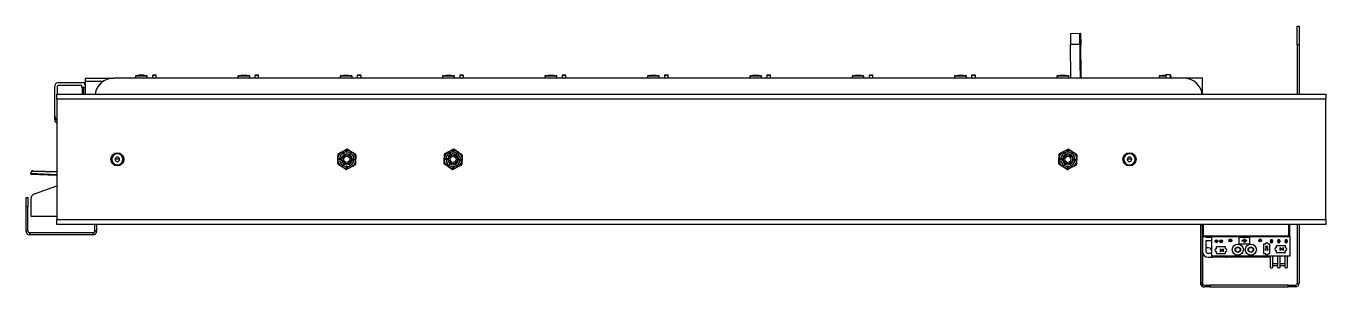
# Paper-space layout 'D' of a CAD drawing. Header units: inches. Extents: x 0 to 136, y 0 to 88.
# Drawn here: x 54.75 to 91.41, y 27.4 to 34.75 of the extents above; entities that cross this region are included whole.
import ezdxf

# ---------------------------------------------------------------- set-up
doc = ezdxf.new("R2010")
doc.units = ezdxf.units.IN
doc.header["$LTSCALE"] = 4
doc.header["$MEASUREMENT"] = 0

psp = doc.layouts.new('D')

# ---------------------------------------------------------------- linework, layer by layer
at = {"color": 7, "linetype": 'Continuous', "lineweight": 25}
for p, q in [((84.208, 34.541), (84.47, 34.544)), ((84.208, 34.541), (84.208, 34.226)), ((84.47, 34.229), (84.47, 34.544)), ((84.47, 34.544), (84.489, 34.544)), ((84.489, 34.544), (84.495, 34.229)), ((90.601, 34.222), (90.601, 34.747)), ((90.601, 34.747), (90.655, 34.747)), ((90.655, 34.747), (90.655, 34.222)), ((84.47, 34.229), (84.208, 34.226)), ((84.216, 33.276), (84.208, 34.226)), ((84.47, 34.229), (84.479, 33.276)), ((84.472, 34.439), (84.472, 34.185)), ((84.48, 34.439), (84.472, 34.439)), ((84.48, 34.439), (84.472, 34.439)), ((84.472, 34.185), (84.48, 33.276)), ((84.49, 33.276), (84.48, 34.439)), ((84.49, 34.439), (84.481, 34.439)), ((84.481, 34.439), (84.491, 33.276)), ((84.49, 34.439), (84.481, 34.439)), ((84.494, 34.185), (84.483, 34.185)), ((84.494, 34.185), (84.49, 34.439)), ((84.502, 33.276), (84.494, 34.185)), ((84.503, 33.276), (84.495, 34.229)), ((90.655, 34.222), (90.601, 34.222)), ((90.601, 34.222), (90.601, 32.826)), ((90.655, 34.222), (90.655, 32.826)), ((84.481, 33.861), (84.474, 33.861)), ((84.491, 33.861), (84.486, 33.861)), ((57.935, 33.369), (57.924, 33.357)), ((57.935, 33.369), (57.954, 33.369)), ((57.954, 33.369), (58.075, 33.369)), ((58.086, 33.357), (58.075, 33.369)), ((58.333, 33.369), (58.412, 33.369)), ((60.822, 33.364), (60.816, 33.357)), ((60.822, 33.364), (60.957, 33.364)), ((60.957, 33.364), (60.962, 33.364)), ((60.969, 33.357), (60.962, 33.364)), ((61.22, 33.369), (61.299, 33.369)), ((63.709, 33.364), (63.703, 33.357)), ((63.709, 33.364), (63.844, 33.364)), ((63.844, 33.364), (63.849, 33.364)), ((63.856, 33.357), (63.849, 33.364)), ((64.107, 33.369), (64.186, 33.369)), ((66.596, 33.364), (66.59, 33.357)), ((66.596, 33.364), (66.731, 33.364)), ((66.731, 33.364), (66.736, 33.364)), ((66.743, 33.357), (66.736, 33.364)), ((66.995, 33.369), (67.073, 33.369)), ((69.484, 33.364), (69.477, 33.357)), ((69.484, 33.364), (69.619, 33.364)), ((69.619, 33.364), (69.624, 33.364)), ((69.63, 33.357), (69.624, 33.364)), ((69.882, 33.369), (69.96, 33.369)), ((72.371, 33.364), (72.364, 33.357)), ((72.371, 33.364), (72.506, 33.364)), ((72.506, 33.364), (72.511, 33.364)), ((72.517, 33.357), (72.511, 33.364)), ((72.769, 33.369), (72.848, 33.369)), ((75.258, 33.364), (75.251, 33.357)), ((75.258, 33.364), (75.393, 33.364)), ((75.393, 33.364), (75.398, 33.364)), ((75.405, 33.357), (75.398, 33.364)), ((75.656, 33.369), (75.735, 33.369)), ((78.145, 33.364), (78.138, 33.357)), ((78.145, 33.364), (78.28, 33.364)), ((78.28, 33.364), (78.285, 33.364)), ((78.292, 33.357), (78.285, 33.364)), ((78.543, 33.369), (78.622, 33.369)), ((81.032, 33.364), (81.026, 33.357)), ((81.032, 33.364), (81.167, 33.364)), ((81.167, 33.364), (81.172, 33.364)), ((81.179, 33.357), (81.172, 33.364)), ((81.43, 33.369), (81.509, 33.369)), ((83.919, 33.364), (83.913, 33.357)), ((83.919, 33.364), (84.054, 33.364)), ((84.054, 33.364), (84.059, 33.364)), ((84.066, 33.357), (84.059, 33.364)), ((84.478, 33.441), (84.484, 33.441)), ((84.49, 33.441), (84.494, 33.441)), ((86.806, 33.364), (86.8, 33.357)), ((86.806, 33.364), (86.89, 33.364)), ((86.89, 33.369), (86.89, 33.277)), ((87.021, 33.369), (86.89, 33.369)), ((87.021, 33.277), (87.021, 33.369)), ((55.564, 32.214), (55.564, 33.054)), ((55.643, 32.826), (55.643, 33.054)), ((55.669, 33.159), (56.409, 33.159)), ((55.669, 33.08), (56.33, 33.08)), ((56.33, 33.014), (56.33, 33.08)), ((56.43, 33.014), (56.33, 33.014)), ((56.335, 33.014), (56.335, 32.826)), ((56.382, 32.826), (56.382, 33.014)), ((56.409, 33.093), (56.409, 33.159)), ((56.409, 33.159), (56.43, 33.159)), ((56.43, 33.145), (56.409, 33.145)), ((56.409, 33.093), (56.43, 33.093)), ((56.43, 33.197), (56.43, 33.277)), ((56.43, 33.277), (57.218, 33.277)), ((56.43, 32.826), (56.43, 33.197)), ((56.43, 33.197), (56.939, 33.197)), ((84.216, 33.277), (57.218, 33.277)), ((87.401, 33.276), (57.218, 33.276)), ((57.858, 33.357), (57.838, 33.337)), ((57.838, 33.337), (57.838, 33.277)), ((58.127, 33.337), (57.838, 33.337)), ((57.858, 33.357), (58.112, 33.357)), ((58.112, 33.357), (58.152, 33.357)), ((58.172, 33.337), (58.127, 33.337)), ((58.172, 33.337), (58.152, 33.357)), ((58.172, 33.277), (58.172, 33.337)), ((58.32, 33.355), (58.32, 33.277)), ((58.425, 33.355), (58.32, 33.355)), ((58.425, 33.277), (58.425, 33.355)), ((60.746, 33.357), (60.726, 33.337)), ((60.726, 33.337), (60.726, 33.277)), ((60.737, 33.337), (60.726, 33.337)), ((61.059, 33.337), (60.737, 33.337)), ((60.746, 33.357), (60.756, 33.357)), ((60.756, 33.357), (61.039, 33.357)), ((61.059, 33.337), (61.039, 33.357)), ((61.059, 33.277), (61.059, 33.337)), ((61.207, 33.355), (61.207, 33.277)), ((61.312, 33.355), (61.207, 33.355)), ((61.312, 33.277), (61.312, 33.355)), ((63.633, 33.357), (63.613, 33.337)), ((63.613, 33.337), (63.613, 33.277)), ((63.625, 33.337), (63.613, 33.337)), ((63.946, 33.337), (63.625, 33.337)), ((63.633, 33.357), (63.643, 33.357)), ((63.643, 33.357), (63.926, 33.357)), ((63.946, 33.337), (63.926, 33.357)), ((63.946, 33.277), (63.946, 33.337)), ((64.094, 33.355), (64.094, 33.277)), ((64.199, 33.355), (64.094, 33.355)), ((64.199, 33.277), (64.199, 33.355)), ((66.52, 33.357), (66.5, 33.337)), ((66.5, 33.337), (66.5, 33.277)), ((66.512, 33.337), (66.5, 33.337)), ((66.833, 33.337), (66.512, 33.337)), ((66.52, 33.357), (66.53, 33.357)), ((66.53, 33.357), (66.813, 33.357)), ((66.833, 33.337), (66.813, 33.357)), ((66.833, 33.277), (66.833, 33.337)), ((66.981, 33.355), (66.981, 33.277)), ((67.086, 33.355), (66.981, 33.355)), ((67.086, 33.277), (67.086, 33.355)), ((69.407, 33.357), (69.387, 33.337)), ((69.387, 33.337), (69.387, 33.277)), ((69.399, 33.337), (69.387, 33.337)), ((69.72, 33.337), (69.399, 33.337)), ((69.407, 33.357), (69.417, 33.357)), ((69.417, 33.357), (69.7, 33.357)), ((69.72, 33.337), (69.7, 33.357)), ((69.72, 33.277), (69.72, 33.337)), ((69.869, 33.355), (69.869, 33.277)), ((69.974, 33.355), (69.869, 33.355)), ((69.974, 33.277), (69.974, 33.355)), ((72.294, 33.357), (72.274, 33.337)), ((72.274, 33.337), (72.274, 33.277)), ((72.286, 33.337), (72.274, 33.337)), ((72.607, 33.337), (72.286, 33.337)), ((72.294, 33.357), (72.305, 33.357)), ((72.305, 33.357), (72.587, 33.357)), ((72.607, 33.337), (72.587, 33.357)), ((72.607, 33.277), (72.607, 33.337)), ((72.756, 33.355), (72.756, 33.277)), ((72.861, 33.355), (72.756, 33.355)), ((72.861, 33.277), (72.861, 33.355)), ((75.181, 33.357), (75.161, 33.337)), ((75.161, 33.337), (75.161, 33.277)), ((75.173, 33.337), (75.161, 33.337)), ((75.495, 33.337), (75.173, 33.337)), ((75.181, 33.357), (75.192, 33.357)), ((75.192, 33.357), (75.475, 33.357)), ((75.495, 33.337), (75.475, 33.357)), ((75.495, 33.277), (75.495, 33.337)), ((75.643, 33.355), (75.643, 33.277)), ((75.748, 33.355), (75.643, 33.355)), ((75.748, 33.277), (75.748, 33.355)), ((78.068, 33.357), (78.048, 33.337)), ((78.048, 33.337), (78.048, 33.277)), ((78.06, 33.337), (78.048, 33.337)), ((78.382, 33.337), (78.06, 33.337)), ((78.068, 33.357), (78.079, 33.357)), ((78.079, 33.357), (78.362, 33.357)), ((78.382, 33.337), (78.362, 33.357)), ((78.382, 33.277), (78.382, 33.337)), ((78.53, 33.355), (78.53, 33.277)), ((78.635, 33.355), (78.53, 33.355)), ((78.635, 33.277), (78.635, 33.355)), ((80.956, 33.357), (80.936, 33.337)), ((80.936, 33.337), (80.936, 33.277)), ((80.947, 33.337), (80.936, 33.337)), ((81.269, 33.337), (80.947, 33.337)), ((80.956, 33.357), (80.966, 33.357)), ((80.966, 33.357), (81.249, 33.357)), ((81.269, 33.337), (81.249, 33.357)), ((81.269, 33.277), (81.269, 33.337)), ((81.417, 33.355), (81.417, 33.277)), ((81.522, 33.355), (81.417, 33.355)), ((81.522, 33.277), (81.522, 33.355)), ((83.843, 33.357), (83.823, 33.337)), ((83.823, 33.337), (83.823, 33.277)), ((83.835, 33.337), (83.823, 33.337)), ((84.156, 33.337), (83.835, 33.337)), ((83.843, 33.357), (83.853, 33.357)), ((83.853, 33.357), (84.136, 33.357)), ((84.156, 33.337), (84.136, 33.357)), ((84.156, 33.277), (84.156, 33.337)), ((87.401, 33.277), (84.503, 33.277)), ((86.73, 33.357), (86.71, 33.337)), ((86.71, 33.337), (86.71, 33.277)), ((86.722, 33.337), (86.71, 33.337)), ((86.89, 33.337), (86.722, 33.337)), ((86.73, 33.357), (86.74, 33.357)), ((86.74, 33.357), (86.89, 33.357)), ((87.021, 33.357), (87.023, 33.357)), ((87.043, 33.337), (87.021, 33.337)), ((87.043, 33.337), (87.023, 33.357)), ((87.043, 33.277), (87.043, 33.337)), ((87.926, 33.277), (87.401, 33.277)), ((87.926, 32.826), (87.926, 33.277)), ((55.617, 32.826), (91.41, 32.826)), ((55.617, 32.691), (55.617, 32.826)), ((91.41, 32.691), (55.617, 32.691)), ((55.617, 32.691), (55.617, 29.295)), ((91.41, 32.826), (91.41, 32.691)), ((91.41, 29.295), (91.41, 32.691)), ((55.564, 32.113), (55.564, 32.214)), ((55.564, 32.113), (55.603, 32.113)), ((55.603, 32.132), (55.603, 32.113)), ((63.562, 31.152), (63.645, 31.195)), ((63.63, 31.184), (63.633, 31.181)), ((63.645, 31.195), (63.681, 31.215)), ((63.681, 31.215), (63.718, 31.234)), ((63.698, 31.171), (63.721, 31.126)), ((63.731, 31.131), (63.708, 31.177)), ((63.718, 31.234), (63.8, 31.277)), ((63.737, 31.236), (63.736, 31.239)), ((63.818, 31.276), (63.896, 31.226)), ((63.902, 31.169), (63.874, 31.125)), ((63.878, 31.23), (63.879, 31.233)), ((63.884, 31.119), (63.911, 31.162)), ((63.896, 31.226), (63.931, 31.204)), ((63.931, 31.204), (63.966, 31.182)), ((63.966, 31.182), (64.045, 31.132)), ((63.98, 31.169), (63.977, 31.167)), ((66.566, 31.157), (66.649, 31.198)), ((66.634, 31.187), (66.636, 31.184)), ((66.649, 31.198), (66.686, 31.217)), ((66.686, 31.217), (66.723, 31.235)), ((66.701, 31.173), (66.724, 31.128)), ((66.734, 31.133), (66.711, 31.178)), ((66.723, 31.235), (66.806, 31.277)), ((66.741, 31.237), (66.741, 31.24)), ((66.823, 31.276), (66.901, 31.224)), ((66.905, 31.166), (66.877, 31.124)), ((66.882, 31.228), (66.884, 31.231)), ((66.887, 31.118), (66.915, 31.16)), ((66.901, 31.224), (66.935, 31.202)), ((66.935, 31.202), (66.97, 31.179)), ((66.97, 31.179), (67.047, 31.127)), ((66.983, 31.166), (66.98, 31.163)), ((83.897, 31.154), (83.979, 31.196)), ((83.967, 31.182), (83.965, 31.185)), ((83.979, 31.196), (84.016, 31.215)), ((84.016, 31.215), (84.053, 31.234)), ((84.032, 31.172), (84.055, 31.127)), ((84.066, 31.132), (84.042, 31.177)), ((84.053, 31.234), (84.136, 31.277)), ((84.071, 31.239), (84.072, 31.236)), ((84.153, 31.276), (84.231, 31.226)), ((84.236, 31.168), (84.209, 31.125)), ((84.214, 31.233), (84.213, 31.229)), ((84.218, 31.119), (84.246, 31.162)), ((84.231, 31.226), (84.266, 31.203)), ((84.266, 31.203), (84.301, 31.181)), ((84.301, 31.181), (84.379, 31.131)), ((84.314, 31.168), (84.312, 31.166)), ((57.157, 30.993), (57.169, 30.993)), ((57.328, 30.993), (57.265, 30.993)), ((57.391, 30.993), (57.328, 30.993)), ((57.487, 30.993), (57.499, 30.993)), ((63.542, 30.869), (63.546, 30.962)), ((63.546, 30.962), (63.547, 31.003)), ((63.547, 31.003), (63.549, 31.045)), ((63.549, 31.045), (63.553, 31.138)), ((63.549, 30.944), (63.552, 30.945)), ((63.628, 30.804), (63.55, 30.854)), ((63.554, 31.063), (63.557, 31.062)), ((63.593, 30.996), (63.644, 30.994)), ((63.645, 31.005), (63.594, 31.007)), ((63.615, 30.817), (63.618, 30.819)), ((63.663, 30.782), (63.628, 30.804)), ((63.71, 30.867), (63.683, 30.824)), ((63.693, 30.818), (63.72, 30.861)), ((63.863, 30.855), (63.887, 30.81)), ((63.897, 30.815), (63.873, 30.86)), ((64.001, 30.99), (63.95, 30.992)), ((63.95, 30.981), (64.001, 30.979)), ((64.032, 30.834), (63.95, 30.791)), ((63.964, 30.802), (63.962, 30.805)), ((64.041, 30.923), (64.038, 30.924)), ((64.045, 30.941), (64.041, 30.849)), ((64.046, 31.042), (64.043, 31.042)), ((64.047, 30.983), (64.045, 30.941)), ((64.049, 31.024), (64.047, 30.983)), ((64.053, 31.117), (64.049, 31.024)), ((66.54, 30.874), (66.545, 30.967)), ((66.545, 30.967), (66.548, 31.008)), ((66.625, 30.808), (66.547, 30.859)), ((66.548, 31.008), (66.55, 31.05)), ((66.548, 30.949), (66.551, 30.949)), ((66.55, 31.05), (66.556, 31.142)), ((66.555, 31.068), (66.558, 31.067)), ((66.593, 31), (66.644, 30.997)), ((66.645, 31.008), (66.594, 31.011)), ((66.612, 30.821), (66.614, 30.823)), ((66.659, 30.785), (66.625, 30.808)), ((66.708, 30.869), (66.68, 30.826)), ((66.689, 30.82), (66.718, 30.862)), ((66.86, 30.854), (66.883, 30.808)), ((66.893, 30.813), (66.871, 30.859)), ((67.029, 30.829), (66.946, 30.788)), ((67.001, 30.986), (66.95, 30.989)), ((66.95, 30.978), (67.001, 30.975)), ((66.96, 30.799), (66.958, 30.802)), ((67.04, 30.919), (67.036, 30.92)), ((67.044, 30.936), (67.039, 30.844)), ((67.047, 31.037), (67.043, 31.037)), ((67.047, 30.978), (67.044, 30.936)), ((67.049, 31.019), (67.047, 30.978)), ((67.055, 31.112), (67.049, 31.019)), ((83.874, 30.871), (83.879, 30.964)), ((83.879, 30.964), (83.881, 31.005)), ((83.881, 31.005), (83.883, 31.047)), ((83.882, 30.945), (83.885, 30.946)), ((83.961, 30.805), (83.882, 30.856)), ((83.883, 31.047), (83.887, 31.139)), ((83.891, 31.063), (83.887, 31.064)), ((83.926, 30.997), (83.977, 30.995)), ((83.978, 31.006), (83.927, 31.009)), ((83.947, 30.818), (83.95, 30.821)), ((83.995, 30.783), (83.961, 30.805)), ((84.043, 30.868), (84.015, 30.825)), ((84.025, 30.818), (84.053, 30.861)), ((84.196, 30.854), (84.219, 30.809)), ((84.229, 30.814), (84.206, 30.86)), ((84.364, 30.832), (84.282, 30.79)), ((84.283, 30.98), (84.334, 30.978)), ((84.335, 30.989), (84.284, 30.991)), ((84.296, 30.801), (84.294, 30.804)), ((84.374, 30.922), (84.37, 30.923)), ((84.378, 30.94), (84.374, 30.847)), ((84.38, 31.041), (84.376, 31.04)), ((84.38, 30.981), (84.378, 30.94)), ((84.382, 31.022), (84.38, 30.981)), ((84.387, 31.115), (84.382, 31.022)), ((85.699, 30.993), (85.71, 30.993)), ((85.87, 30.993), (85.807, 30.993)), ((85.932, 30.993), (85.87, 30.993)), ((86.029, 30.993), (86.04, 30.993)), ((54.889, 30.593), (54.89, 30.609)), ((54.889, 30.593), (54.889, 30.579)), ((55.617, 30.56), (54.889, 30.593)), ((54.889, 30.579), (55.617, 30.546)), ((54.891, 30.622), (54.89, 30.609)), ((54.944, 30.659), (54.945, 30.673)), ((54.944, 30.659), (55.617, 30.64)), ((54.945, 30.673), (55.617, 30.654)), ((63.698, 30.76), (63.663, 30.782)), ((63.777, 30.71), (63.698, 30.76)), ((63.716, 30.753), (63.717, 30.756)), ((63.877, 30.752), (63.794, 30.709)), ((63.859, 30.747), (63.858, 30.751)), ((63.913, 30.772), (63.877, 30.752)), ((63.95, 30.791), (63.913, 30.772)), ((66.694, 30.762), (66.659, 30.785)), ((66.771, 30.711), (66.694, 30.762)), ((66.711, 30.755), (66.712, 30.758)), ((66.872, 30.751), (66.789, 30.709)), ((66.854, 30.746), (66.853, 30.749)), ((66.909, 30.769), (66.872, 30.751)), ((66.946, 30.788), (66.909, 30.769)), ((84.03, 30.76), (83.995, 30.783)), ((84.108, 30.71), (84.03, 30.76)), ((84.047, 30.754), (84.049, 30.757)), ((84.208, 30.752), (84.126, 30.709)), ((84.19, 30.747), (84.19, 30.75)), ((84.245, 30.771), (84.208, 30.752)), ((84.282, 30.79), (84.245, 30.771)), ((54.991, 30.021), (55.617, 30.249)), ((54.752, 29.918), (54.805, 29.918)), ((54.752, 29.655), (54.752, 29.918)), ((54.805, 29.918), (54.805, 29.655)), ((54.891, 29.878), (54.891, 29.393)), ((54.805, 29.655), (54.752, 29.655)), ((54.752, 28.975), (54.752, 29.655)), ((54.805, 28.975), (54.805, 29.655)), ((54.891, 29.393), (55.617, 29.393)), ((54.805, 28.975), (54.752, 28.975)), ((55.617, 29.295), (91.41, 29.295)), ((55.617, 29.16), (55.617, 29.295)), ((91.41, 29.16), (55.617, 29.16)), ((56.693, 28.975), (56.693, 29.16)), ((56.693, 28.975), (56.746, 28.975)), ((56.746, 28.975), (56.746, 29.16)), ((87.873, 29.16), (87.873, 27.506)), ((87.924, 27.506), (87.924, 29.16)), ((87.926, 29.16), (87.926, 27.506)), ((87.953, 28.842), (87.953, 29.16)), ((90.367, 28.842), (90.367, 29.16)), ((90.394, 28.815), (90.394, 29.16)), ((90.601, 29.16), (90.601, 27.506)), ((90.655, 29.16), (90.655, 27.506)), ((91.41, 29.295), (91.41, 29.16)), ((54.859, 28.922), (54.859, 28.868)), ((56.639, 28.922), (54.859, 28.922)), ((56.639, 28.868), (54.859, 28.868)), ((56.639, 28.922), (56.639, 28.868)), ((87.926, 28.842), (87.953, 28.842)), ((87.953, 28.842), (90.367, 28.842)), ((87.953, 28.842), (87.953, 28.815)), ((87.953, 28.815), (90.394, 28.815)), ((88.031, 28.789), (88.031, 28.815)), ((88.189, 28.789), (88.031, 28.789)), ((88.031, 28.71), (88.189, 28.71)), ((88.031, 28.395), (88.031, 28.71)), ((88.189, 28.264), (88.189, 28.815)), ((88.291, 28.71), (88.346, 28.71)), ((88.306, 28.7), (88.306, 28.668)), ((88.338, 28.7), (88.306, 28.7)), ((88.306, 28.668), (88.338, 28.668)), ((88.306, 28.668), (88.306, 28.647)), ((88.338, 28.668), (88.338, 28.7)), ((88.338, 28.668), (88.338, 28.649)), ((88.346, 28.71), (88.346, 28.655)), ((88.425, 28.71), (88.483, 28.71)), ((88.425, 28.657), (88.425, 28.71)), ((88.437, 28.7), (88.437, 28.668)), ((88.47, 28.7), (88.437, 28.7)), ((88.437, 28.668), (88.47, 28.668)), ((88.437, 28.668), (88.437, 28.648)), ((88.47, 28.668), (88.47, 28.7)), ((88.47, 28.668), (88.47, 28.648)), ((88.674, 28.71), (88.753, 28.71)), ((89.267, 28.793), (88.952, 28.793)), ((88.952, 28.793), (88.952, 28.609)), ((88.952, 28.609), (89.267, 28.609)), ((89.037, 28.706), (89.037, 28.696)), ((89.09, 28.706), (89.037, 28.706)), ((89.037, 28.696), (89.09, 28.696)), ((89.099, 28.743), (89.09, 28.743)), ((89.09, 28.743), (89.09, 28.706)), ((89.09, 28.696), (89.09, 28.659)), ((89.09, 28.659), (89.099, 28.659)), ((89.099, 28.659), (89.099, 28.743)), ((89.13, 28.743), (89.12, 28.743)), ((89.12, 28.743), (89.12, 28.659)), ((89.12, 28.659), (89.13, 28.659)), ((89.13, 28.706), (89.13, 28.743)), ((89.182, 28.706), (89.13, 28.706)), ((89.13, 28.659), (89.13, 28.696)), ((89.13, 28.696), (89.182, 28.696)), ((89.182, 28.696), (89.182, 28.706)), ((89.267, 28.609), (89.267, 28.793)), ((89.514, 28.71), (89.593, 28.71)), ((89.646, 28.601), (89.646, 28.338)), ((89.698, 28.601), (89.646, 28.601)), ((89.829, 28.601), (89.777, 28.601)), ((89.829, 28.338), (89.829, 28.601)), ((89.844, 28.713), (89.844, 28.698)), ((89.902, 28.713), (89.844, 28.713)), ((89.844, 28.698), (89.844, 28.67)), ((89.844, 28.698), (89.902, 28.698)), ((89.844, 28.67), (89.844, 28.655)), ((89.902, 28.67), (89.844, 28.67)), ((89.844, 28.655), (89.902, 28.655)), ((89.902, 28.698), (89.902, 28.713)), ((89.902, 28.698), (89.902, 28.67)), ((89.902, 28.655), (89.902, 28.67)), ((90.11, 28.713), (90.052, 28.713)), ((90.052, 28.713), (90.052, 28.698)), ((90.052, 28.698), (90.052, 28.67)), ((90.052, 28.698), (90.11, 28.698)), ((90.11, 28.67), (90.052, 28.67)), ((90.052, 28.67), (90.052, 28.655)), ((90.052, 28.655), (90.11, 28.655)), ((90.11, 28.698), (90.11, 28.713)), ((90.11, 28.698), (90.11, 28.67)), ((90.11, 28.655), (90.11, 28.67)), ((90.317, 28.713), (90.26, 28.713)), ((90.26, 28.713), (90.26, 28.698)), ((90.26, 28.698), (90.317, 28.698)), ((90.26, 28.698), (90.26, 28.67)), ((90.317, 28.67), (90.26, 28.67)), ((90.26, 28.67), (90.26, 28.655)), ((90.26, 28.655), (90.317, 28.655)), ((90.317, 28.698), (90.317, 28.713)), ((90.317, 28.698), (90.317, 28.67)), ((90.317, 28.655), (90.317, 28.67)), ((90.394, 28.815), (90.394, 28.264)), ((88.189, 28.343), (88.084, 28.343)), ((88.084, 28.238), (88.191, 28.238)), ((90.394, 28.264), (88.189, 28.264)), ((88.191, 28.264), (88.191, 28.233)), ((88.585, 28.233), (88.191, 28.233)), ((88.315, 28.525), (88.315, 28.473)), ((88.578, 28.525), (88.315, 28.525)), ((88.315, 28.394), (88.315, 28.341)), ((88.315, 28.341), (88.578, 28.341)), ((88.422, 28.475), (88.422, 28.391)), ((88.422, 28.475), (88.495, 28.433)), ((88.495, 28.433), (88.422, 28.391)), ((88.514, 28.475), (88.511, 28.475)), ((88.511, 28.475), (88.511, 28.391)), ((88.511, 28.391), (88.514, 28.391)), ((88.514, 28.391), (88.514, 28.475)), ((88.578, 28.473), (88.578, 28.525)), ((88.578, 28.341), (88.578, 28.394)), ((88.585, 28.264), (88.585, 28.233)), ((88.585, 28.238), (88.609, 28.238)), ((88.609, 28.264), (88.609, 28.238)), ((89.737, 28.238), (88.609, 28.238)), ((89.646, 28.338), (89.698, 28.338)), ((89.696, 28.537), (89.696, 28.535)), ((89.78, 28.537), (89.696, 28.537)), ((89.696, 28.535), (89.78, 28.535)), ((89.696, 28.445), (89.738, 28.518)), ((89.696, 28.445), (89.78, 28.445)), ((89.737, 28.264), (89.737, 28.238)), ((89.844, 28.238), (89.737, 28.238)), ((89.738, 28.518), (89.78, 28.445)), ((89.777, 28.338), (89.829, 28.338)), ((89.78, 28.535), (89.78, 28.537)), ((89.844, 27.954), (89.844, 28.264)), ((89.902, 28.264), (89.902, 27.954)), ((90.005, 28.556), (90.005, 28.504)), ((90.267, 28.556), (90.005, 28.556)), ((90.005, 28.425), (90.005, 28.372)), ((90.005, 28.372), (90.267, 28.372)), ((90.052, 27.954), (90.052, 28.264)), ((90.11, 28.264), (90.11, 27.954)), ((90.112, 28.506), (90.112, 28.422)), ((90.112, 28.506), (90.184, 28.464)), ((90.184, 28.464), (90.112, 28.422)), ((90.204, 28.506), (90.201, 28.506)), ((90.201, 28.506), (90.201, 28.422)), ((90.201, 28.422), (90.204, 28.422)), ((90.204, 28.422), (90.204, 28.506)), ((90.26, 27.954), (90.26, 28.264)), ((90.267, 28.504), (90.267, 28.556)), ((90.267, 28.372), (90.267, 28.425)), ((90.317, 28.264), (90.317, 27.954)), ((90.323, 28.264), (90.317, 28.261)), ((89.857, 27.928), (89.844, 27.954)), ((89.889, 27.928), (89.857, 27.928)), ((89.902, 27.954), (89.889, 27.928)), ((90.052, 28.046), (89.902, 28.046)), ((90.052, 27.994), (89.902, 27.994)), ((90.065, 27.928), (90.052, 27.954)), ((90.096, 27.928), (90.065, 27.928)), ((90.11, 27.954), (90.096, 27.928)), ((90.26, 28.046), (90.11, 28.046)), ((90.26, 27.994), (90.11, 27.994)), ((90.273, 27.928), (90.26, 27.954)), ((90.304, 27.928), (90.273, 27.928)), ((90.317, 27.954), (90.304, 27.928)), ((87.924, 27.506), (87.873, 27.506)), ((87.924, 27.414), (87.924, 27.506)), ((90.601, 27.506), (90.655, 27.506)), ((87.98, 27.452), (88.029, 27.452)), ((88.029, 27.398), (87.98, 27.398)), ((88.029, 27.452), (88.029, 27.398)), ((88.029, 27.452), (88.134, 27.452)), ((88.134, 27.398), (88.029, 27.398)), ((88.134, 27.452), (88.134, 27.398)), ((90.339, 27.452), (88.134, 27.452)), ((88.134, 27.398), (90.339, 27.398)), ((90.339, 27.398), (90.339, 27.452)), ((90.339, 27.452), (90.443, 27.452)), ((90.443, 27.398), (90.339, 27.398)), ((90.443, 27.398), (90.443, 27.452)), ((90.443, 27.452), (90.547, 27.452)), ((90.547, 27.398), (90.443, 27.398)), ((90.547, 27.452), (90.548, 27.452)), ((90.548, 27.398), (90.547, 27.398)), ((90.548, 27.452), (90.548, 27.398))]:
    psp.add_line(p, q, dxfattribs=at)
at = {"color": 7, "linetype": 'Continuous', "lineweight": 25, "flags": 128}
for points in [[(84.484, 33.651), (84.485, 33.589), (84.485, 33.533), (84.485, 33.487), (84.485, 33.456), (84.484, 33.442), (84.484, 33.447), (84.483, 33.469), (84.482, 33.508), (84.482, 33.56), (84.481, 33.62), (84.48, 33.683), (84.48, 33.742), (84.48, 33.794), (84.48, 33.833), (84.48, 33.856), (84.481, 33.861), (84.481, 33.847), (84.482, 33.815), (84.483, 33.77), (84.484, 33.713), (84.484, 33.651)], [(84.482, 33.651), (84.482, 33.611), (84.482, 33.577), (84.483, 33.554), (84.483, 33.546), (84.484, 33.554), (84.484, 33.577), (84.484, 33.611), (84.483, 33.651), (84.483, 33.691), (84.482, 33.725), (84.482, 33.748), (84.482, 33.756), (84.481, 33.748), (84.481, 33.725), (84.481, 33.691), (84.482, 33.651)], [(84.494, 33.651), (84.495, 33.589), (84.495, 33.533), (84.495, 33.487), (84.495, 33.456), (84.494, 33.442), (84.494, 33.447), (84.493, 33.469), (84.492, 33.508), (84.492, 33.56), (84.491, 33.62), (84.49, 33.683), (84.49, 33.742), (84.49, 33.794), (84.49, 33.833), (84.49, 33.856), (84.491, 33.861), (84.491, 33.847), (84.492, 33.815), (84.493, 33.77), (84.494, 33.713), (84.494, 33.651)], [(84.492, 33.651), (84.492, 33.611), (84.493, 33.577), (84.493, 33.554), (84.493, 33.546), (84.494, 33.554), (84.494, 33.577), (84.494, 33.611), (84.493, 33.651), (84.493, 33.691), (84.493, 33.725), (84.492, 33.748), (84.492, 33.756), (84.491, 33.748), (84.491, 33.725), (84.491, 33.691), (84.492, 33.651)], [(63.63, 31.184), (63.585, 31.16), (63.563, 31.148)], [(63.63, 31.184), (63.642, 31.192), (63.645, 31.194)], [(63.698, 31.171), (63.697, 31.172), (63.692, 31.182), (63.69, 31.188), (63.69, 31.19), (63.691, 31.192), (63.691, 31.193), (63.692, 31.194), (63.693, 31.194), (63.694, 31.194), (63.695, 31.194), (63.697, 31.193), (63.701, 31.189), (63.707, 31.179), (63.708, 31.177)], [(63.719, 31.232), (63.732, 31.238), (63.736, 31.239)], [(63.804, 31.274), (63.792, 31.268), (63.743, 31.243), (63.736, 31.239)], [(63.804, 31.274), (63.803, 31.275), (63.803, 31.275), (63.802, 31.276), (63.802, 31.276), (63.801, 31.277), (63.801, 31.277), (63.801, 31.277), (63.8, 31.277)], [(63.814, 31.274), (63.815, 31.274), (63.815, 31.275), (63.816, 31.275), (63.816, 31.276), (63.817, 31.276), (63.817, 31.276), (63.818, 31.276), (63.818, 31.276)], [(63.879, 31.233), (63.835, 31.261), (63.814, 31.274)], [(63.879, 31.233), (63.891, 31.227), (63.895, 31.225)], [(63.902, 31.169), (63.906, 31.175), (63.909, 31.179), (63.913, 31.183), (63.915, 31.185), (63.916, 31.185), (63.918, 31.185), (63.919, 31.184), (63.919, 31.184), (63.92, 31.183), (63.92, 31.181), (63.92, 31.178), (63.917, 31.171), (63.911, 31.162)], [(63.966, 31.18), (63.977, 31.172), (63.98, 31.169)], [(64.044, 31.128), (64.032, 31.135), (63.986, 31.165), (63.98, 31.169)], [(66.634, 31.187), (66.588, 31.164), (66.566, 31.153)], [(66.634, 31.187), (66.646, 31.195), (66.649, 31.197)], [(66.701, 31.173), (66.701, 31.174), (66.696, 31.185), (66.694, 31.19), (66.694, 31.192), (66.695, 31.194), (66.695, 31.195), (66.696, 31.196), (66.697, 31.196), (66.698, 31.196), (66.699, 31.196), (66.701, 31.195), (66.705, 31.191), (66.71, 31.181), (66.711, 31.178)], [(66.724, 31.234), (66.737, 31.239), (66.741, 31.24)], [(66.809, 31.274), (66.797, 31.268), (66.748, 31.244), (66.741, 31.24)], [(66.809, 31.274), (66.809, 31.275), (66.808, 31.275), (66.808, 31.276), (66.807, 31.276), (66.807, 31.277), (66.807, 31.277), (66.806, 31.277), (66.806, 31.277)], [(66.82, 31.273), (66.82, 31.274), (66.821, 31.275), (66.821, 31.275), (66.822, 31.275), (66.822, 31.276), (66.823, 31.276), (66.823, 31.276), (66.823, 31.276)], [(66.884, 31.231), (66.841, 31.26), (66.82, 31.273)], [(66.884, 31.231), (66.896, 31.225), (66.899, 31.223)], [(66.905, 31.166), (66.91, 31.173), (66.913, 31.177), (66.917, 31.181), (66.919, 31.182), (66.92, 31.182), (66.922, 31.182), (66.922, 31.182), (66.923, 31.181), (66.924, 31.18), (66.924, 31.178), (66.923, 31.175), (66.92, 31.169), (66.915, 31.16)], [(66.969, 31.177), (66.98, 31.168), (66.983, 31.166)], [(67.046, 31.123), (67.035, 31.131), (66.99, 31.161), (66.983, 31.166)], [(83.965, 31.185), (83.919, 31.161), (83.897, 31.15)], [(83.965, 31.185), (83.977, 31.193), (83.98, 31.195)], [(84.032, 31.172), (84.029, 31.179), (84.026, 31.184), (84.025, 31.189), (84.025, 31.192), (84.026, 31.193), (84.026, 31.194), (84.027, 31.194), (84.028, 31.195), (84.029, 31.195), (84.031, 31.194), (84.033, 31.192), (84.038, 31.186), (84.042, 31.177)], [(84.054, 31.233), (84.067, 31.238), (84.071, 31.239)], [(84.139, 31.274), (84.127, 31.268), (84.078, 31.243), (84.071, 31.239)], [(84.139, 31.274), (84.138, 31.275), (84.138, 31.275), (84.137, 31.276), (84.137, 31.276), (84.136, 31.277), (84.136, 31.277), (84.136, 31.277), (84.136, 31.277)], [(84.149, 31.274), (84.15, 31.274), (84.151, 31.275), (84.151, 31.275), (84.152, 31.276), (84.152, 31.276), (84.152, 31.276), (84.153, 31.276), (84.153, 31.276)], [(84.214, 31.233), (84.17, 31.26), (84.149, 31.274)], [(84.214, 31.233), (84.226, 31.226), (84.23, 31.225)], [(84.236, 31.168), (84.241, 31.175), (84.245, 31.181), (84.247, 31.183), (84.25, 31.184), (84.251, 31.184), (84.252, 31.184), (84.253, 31.183), (84.254, 31.183), (84.254, 31.182), (84.255, 31.18), (84.254, 31.177), (84.251, 31.17), (84.246, 31.162)], [(84.3, 31.179), (84.311, 31.171), (84.314, 31.168)], [(84.378, 31.126), (84.367, 31.134), (84.321, 31.164), (84.314, 31.168)], [(63.546, 30.868), (63.545, 30.868), (63.544, 30.868), (63.544, 30.868), (63.543, 30.868), (63.542, 30.869), (63.542, 30.869), (63.542, 30.869), (63.542, 30.869)], [(63.549, 30.944), (63.547, 30.892), (63.546, 30.868)], [(63.549, 30.944), (63.548, 30.958), (63.548, 30.962)], [(63.551, 30.858), (63.55, 30.857), (63.55, 30.857), (63.55, 30.856), (63.55, 30.855), (63.55, 30.855), (63.55, 30.854), (63.55, 30.854), (63.55, 30.854)], [(63.551, 31.045), (63.553, 31.059), (63.554, 31.063)], [(63.551, 30.858), (63.562, 30.851), (63.608, 30.821), (63.615, 30.817)], [(63.553, 31.138), (63.553, 31.138), (63.553, 31.138), (63.554, 31.138), (63.554, 31.139), (63.555, 31.139), (63.555, 31.139), (63.556, 31.139), (63.557, 31.139)], [(63.557, 31.139), (63.556, 31.126), (63.554, 31.071), (63.554, 31.063)], [(63.563, 31.148), (63.562, 31.149), (63.562, 31.15), (63.562, 31.15), (63.562, 31.151), (63.562, 31.152), (63.562, 31.152), (63.562, 31.152), (63.562, 31.152)], [(63.593, 30.996), (63.587, 30.996), (63.579, 30.997), (63.575, 30.998), (63.572, 31), (63.572, 31.001), (63.571, 31.002), (63.571, 31.003), (63.571, 31.003), (63.572, 31.004), (63.573, 31.005), (63.575, 31.007), (63.581, 31.008), (63.594, 31.007)], [(63.629, 30.806), (63.618, 30.815), (63.615, 30.817)], [(63.693, 30.818), (63.689, 30.811), (63.686, 30.807), (63.682, 30.803), (63.679, 30.802), (63.678, 30.801), (63.677, 30.802), (63.676, 30.802), (63.675, 30.803), (63.675, 30.804), (63.674, 30.806), (63.675, 30.809), (63.679, 30.817), (63.683, 30.824)], [(63.897, 30.815), (63.899, 30.811), (63.903, 30.802), (63.904, 30.797), (63.904, 30.795), (63.904, 30.794), (63.903, 30.793), (63.902, 30.792), (63.901, 30.792), (63.899, 30.792), (63.898, 30.793), (63.895, 30.796), (63.889, 30.805), (63.887, 30.81)], [(63.964, 30.802), (63.953, 30.795), (63.949, 30.793)], [(63.964, 30.802), (64.01, 30.826), (64.032, 30.838)], [(64.001, 30.99), (64.01, 30.99), (64.017, 30.989), (64.02, 30.988), (64.022, 30.987), (64.023, 30.986), (64.023, 30.984), (64.023, 30.984), (64.023, 30.983), (64.023, 30.982), (64.021, 30.98), (64.018, 30.979), (64.011, 30.979), (64.001, 30.979)], [(64.032, 30.838), (64.032, 30.837), (64.032, 30.837), (64.032, 30.836), (64.033, 30.835), (64.033, 30.835), (64.032, 30.834), (64.032, 30.834), (64.032, 30.834)], [(64.037, 30.847), (64.038, 30.861), (64.041, 30.915), (64.041, 30.923)], [(64.037, 30.847), (64.038, 30.847), (64.039, 30.847), (64.04, 30.847), (64.04, 30.848), (64.041, 30.848), (64.041, 30.848), (64.041, 30.848), (64.041, 30.849)], [(64.044, 30.941), (64.042, 30.927), (64.041, 30.923)], [(64.044, 31.128), (64.044, 31.129), (64.044, 31.13), (64.045, 31.13), (64.045, 31.131), (64.045, 31.131), (64.045, 31.132), (64.045, 31.132), (64.045, 31.132)], [(64.046, 31.042), (64.048, 31.094), (64.049, 31.119)], [(64.046, 31.042), (64.047, 31.028), (64.047, 31.025)], [(64.049, 31.119), (64.05, 31.119), (64.05, 31.118), (64.051, 31.118), (64.052, 31.118), (64.052, 31.118), (64.052, 31.117), (64.053, 31.117), (64.053, 31.117)], [(66.543, 30.873), (66.543, 30.873), (66.542, 30.873), (66.541, 30.873), (66.541, 30.873), (66.54, 30.874), (66.54, 30.874), (66.54, 30.874), (66.54, 30.874)], [(66.548, 30.949), (66.545, 30.897), (66.543, 30.873)], [(66.548, 30.949), (66.547, 30.963), (66.547, 30.967)], [(66.548, 30.863), (66.548, 30.862), (66.547, 30.862), (66.547, 30.861), (66.547, 30.86), (66.547, 30.86), (66.547, 30.859), (66.547, 30.859), (66.547, 30.859)], [(66.548, 30.863), (66.559, 30.855), (66.605, 30.825), (66.612, 30.821)], [(66.552, 31.05), (66.554, 31.064), (66.555, 31.068)], [(66.56, 31.144), (66.559, 31.13), (66.555, 31.076), (66.555, 31.068)], [(66.556, 31.142), (66.556, 31.143), (66.556, 31.143), (66.557, 31.143), (66.557, 31.143), (66.558, 31.144), (66.558, 31.144), (66.559, 31.144), (66.56, 31.144)], [(66.566, 31.153), (66.566, 31.154), (66.565, 31.154), (66.565, 31.155), (66.565, 31.156), (66.565, 31.156), (66.565, 31.157), (66.565, 31.157), (66.566, 31.157)], [(66.593, 31), (66.587, 31), (66.579, 31.001), (66.575, 31.002), (66.573, 31.004), (66.572, 31.005), (66.571, 31.006), (66.571, 31.007), (66.572, 31.008), (66.572, 31.009), (66.573, 31.01), (66.576, 31.011), (66.581, 31.012), (66.594, 31.011)], [(66.625, 30.809), (66.614, 30.818), (66.612, 30.821)], [(66.689, 30.82), (66.685, 30.813), (66.682, 30.809), (66.678, 30.805), (66.676, 30.804), (66.674, 30.804), (66.673, 30.804), (66.672, 30.804), (66.671, 30.805), (66.671, 30.806), (66.671, 30.808), (66.671, 30.812), (66.675, 30.819), (66.68, 30.826)], [(66.893, 30.813), (66.895, 30.81), (66.899, 30.8), (66.9, 30.795), (66.9, 30.793), (66.9, 30.792), (66.899, 30.791), (66.898, 30.79), (66.897, 30.79), (66.895, 30.79), (66.894, 30.791), (66.891, 30.794), (66.886, 30.803), (66.883, 30.808)], [(66.96, 30.799), (66.949, 30.792), (66.945, 30.79)], [(66.96, 30.799), (67.006, 30.822), (67.029, 30.833)], [(67.001, 30.986), (67.01, 30.986), (67.017, 30.985), (67.02, 30.984), (67.022, 30.982), (67.023, 30.981), (67.023, 30.98), (67.023, 30.979), (67.023, 30.978), (67.022, 30.977), (67.021, 30.976), (67.018, 30.975), (67.011, 30.974), (67.001, 30.975)], [(67.029, 30.833), (67.029, 30.833), (67.029, 30.832), (67.029, 30.831), (67.029, 30.831), (67.029, 30.83), (67.029, 30.83), (67.029, 30.829), (67.029, 30.829)], [(67.035, 30.842), (67.035, 30.856), (67.039, 30.911), (67.04, 30.919)], [(67.035, 30.842), (67.035, 30.842), (67.036, 30.843), (67.037, 30.843), (67.037, 30.843), (67.038, 30.843), (67.038, 30.843), (67.038, 30.844), (67.039, 30.844)], [(67.042, 30.936), (67.04, 30.922), (67.04, 30.919)], [(67.046, 31.123), (67.047, 31.124), (67.047, 31.125), (67.047, 31.125), (67.047, 31.126), (67.048, 31.127), (67.048, 31.127), (67.047, 31.127), (67.047, 31.127)], [(67.047, 31.037), (67.05, 31.089), (67.051, 31.114)], [(67.047, 31.037), (67.048, 31.023), (67.048, 31.02)], [(67.051, 31.114), (67.052, 31.114), (67.053, 31.113), (67.053, 31.113), (67.054, 31.113), (67.054, 31.113), (67.055, 31.112), (67.055, 31.112), (67.055, 31.112)], [(83.878, 30.869), (83.877, 30.869), (83.877, 30.87), (83.876, 30.87), (83.875, 30.87), (83.875, 30.87), (83.875, 30.871), (83.874, 30.871), (83.874, 30.871)], [(83.882, 30.945), (83.879, 30.894), (83.878, 30.869)], [(83.882, 30.945), (83.881, 30.959), (83.881, 30.963)], [(83.882, 30.856), (83.882, 30.856), (83.882, 30.856), (83.882, 30.856), (83.882, 30.857), (83.882, 30.858), (83.883, 30.858), (83.883, 30.859), (83.883, 30.86)], [(83.883, 30.86), (83.894, 30.852), (83.941, 30.822), (83.947, 30.818)], [(83.885, 31.047), (83.887, 31.061), (83.887, 31.064)], [(83.891, 31.141), (83.891, 31.141), (83.89, 31.141), (83.889, 31.14), (83.888, 31.14), (83.888, 31.14), (83.888, 31.14), (83.887, 31.139), (83.887, 31.139)], [(83.891, 31.141), (83.891, 31.127), (83.888, 31.072), (83.887, 31.064)], [(83.897, 31.15), (83.897, 31.15), (83.897, 31.151), (83.897, 31.152), (83.896, 31.153), (83.896, 31.153), (83.896, 31.153), (83.897, 31.154), (83.897, 31.154)], [(83.926, 30.997), (83.925, 30.997), (83.914, 30.998), (83.909, 30.999), (83.907, 31), (83.905, 31.002), (83.905, 31.003), (83.905, 31.004), (83.905, 31.005), (83.905, 31.006), (83.906, 31.007), (83.908, 31.008), (83.913, 31.009), (83.925, 31.009), (83.927, 31.009)], [(83.961, 30.807), (83.95, 30.816), (83.947, 30.818)], [(84.025, 30.818), (84.021, 30.813), (84.017, 30.806), (84.014, 30.804), (84.011, 30.802), (84.01, 30.802), (84.009, 30.802), (84.008, 30.803), (84.007, 30.803), (84.007, 30.804), (84.006, 30.806), (84.007, 30.808), (84.009, 30.814), (84.015, 30.825)], [(84.229, 30.814), (84.233, 30.807), (84.235, 30.803), (84.236, 30.797), (84.236, 30.795), (84.236, 30.793), (84.235, 30.792), (84.234, 30.792), (84.233, 30.792), (84.232, 30.792), (84.23, 30.792), (84.227, 30.795), (84.223, 30.801), (84.219, 30.809)], [(84.296, 30.801), (84.285, 30.794), (84.281, 30.792)], [(84.296, 30.801), (84.342, 30.825), (84.364, 30.837)], [(84.335, 30.989), (84.339, 30.989), (84.349, 30.988), (84.354, 30.986), (84.356, 30.985), (84.356, 30.984), (84.357, 30.983), (84.357, 30.982), (84.356, 30.981), (84.355, 30.98), (84.354, 30.979), (84.35, 30.977), (84.34, 30.977), (84.334, 30.978)], [(84.364, 30.837), (84.364, 30.836), (84.365, 30.835), (84.365, 30.834), (84.365, 30.834), (84.365, 30.833), (84.365, 30.833), (84.365, 30.832), (84.364, 30.832)], [(84.37, 30.846), (84.371, 30.859), (84.373, 30.914), (84.374, 30.922)], [(84.37, 30.846), (84.371, 30.846), (84.371, 30.846), (84.372, 30.846), (84.373, 30.846), (84.373, 30.846), (84.374, 30.846), (84.374, 30.847), (84.374, 30.847)], [(84.377, 30.939), (84.374, 30.926), (84.374, 30.922)], [(84.378, 31.126), (84.378, 31.127), (84.379, 31.128), (84.379, 31.129), (84.379, 31.129), (84.379, 31.13), (84.379, 31.13), (84.379, 31.131), (84.379, 31.131)], [(84.38, 31.041), (84.382, 31.092), (84.383, 31.117)], [(84.38, 31.041), (84.38, 31.027), (84.381, 31.023)], [(84.383, 31.117), (84.384, 31.117), (84.385, 31.117), (84.385, 31.116), (84.386, 31.116), (84.386, 31.116), (84.387, 31.116), (84.387, 31.115), (84.387, 31.115)], [(63.716, 30.753), (63.703, 30.759), (63.7, 30.761)], [(63.716, 30.753), (63.759, 30.726), (63.78, 30.713)], [(63.78, 30.713), (63.78, 30.712), (63.779, 30.711), (63.779, 30.711), (63.778, 30.71), (63.778, 30.71), (63.777, 30.71), (63.777, 30.71), (63.777, 30.71)], [(63.791, 30.712), (63.803, 30.718), (63.852, 30.744), (63.859, 30.747)], [(63.791, 30.712), (63.791, 30.711), (63.792, 30.711), (63.792, 30.71), (63.793, 30.71), (63.793, 30.71), (63.794, 30.709), (63.794, 30.709), (63.794, 30.709)], [(63.875, 30.754), (63.862, 30.749), (63.859, 30.747)], [(66.711, 30.755), (66.698, 30.761), (66.695, 30.763)], [(66.711, 30.755), (66.754, 30.727), (66.775, 30.713)], [(66.775, 30.713), (66.774, 30.712), (66.774, 30.712), (66.773, 30.711), (66.773, 30.711), (66.772, 30.711), (66.772, 30.711), (66.771, 30.71), (66.771, 30.711)], [(66.785, 30.712), (66.797, 30.718), (66.847, 30.743), (66.854, 30.746)], [(66.785, 30.712), (66.786, 30.712), (66.786, 30.711), (66.787, 30.71), (66.787, 30.71), (66.788, 30.71), (66.788, 30.71), (66.788, 30.709), (66.789, 30.709)], [(66.871, 30.752), (66.857, 30.747), (66.854, 30.746)], [(84.047, 30.754), (84.035, 30.76), (84.031, 30.762)], [(84.047, 30.754), (84.091, 30.726), (84.112, 30.713)], [(84.112, 30.713), (84.111, 30.712), (84.111, 30.711), (84.11, 30.711), (84.11, 30.711), (84.109, 30.71), (84.109, 30.71), (84.108, 30.71), (84.108, 30.71)], [(84.122, 30.712), (84.134, 30.718), (84.183, 30.743), (84.19, 30.747)], [(84.122, 30.712), (84.123, 30.711), (84.123, 30.711), (84.124, 30.71), (84.124, 30.71), (84.125, 30.71), (84.125, 30.709), (84.125, 30.709), (84.126, 30.709)], [(84.207, 30.753), (84.194, 30.748), (84.19, 30.747)], [(89.595, 28.71), (89.579, 28.738), (89.576, 28.743)], [(89.873, 28.724), (89.858, 28.721), (89.846, 28.713)], [(89.9, 28.713), (89.888, 28.721), (89.873, 28.724)], [(90.081, 28.724), (90.066, 28.721), (90.054, 28.713)], [(90.107, 28.713), (90.096, 28.721), (90.081, 28.724)], [(90.289, 28.724), (90.273, 28.721), (90.262, 28.713)], [(90.315, 28.713), (90.304, 28.721), (90.289, 28.724)]]:
    psp.add_lwpolyline(points, dxfattribs=at)
at = {"color": 7, "linetype": 'Continuous', "lineweight": 25}
for centre, radius in [((57.328, 30.993), 0.184), ((63.797, 30.993), 0.25), ((66.797, 30.993), 0.25), ((84.131, 30.993), 0.25), ((85.87, 30.993), 0.184), ((63.797, 30.993), 0.127), ((63.797, 30.993), 0.085), ((66.797, 30.993), 0.127), ((66.797, 30.993), 0.085), ((84.131, 30.993), 0.127), ((84.131, 30.993), 0.085), ((88.32, 28.684), 0.0394), ((88.453, 28.684), 0.0394), ((88.714, 28.71), 0.0394), ((88.924, 28.448), 0.157), ((89.291, 28.448), 0.157), ((89.554, 28.71), 0.0394), ((88.924, 28.448), 0.0787), ((88.924, 28.448), 0.0656), ((89.291, 28.448), 0.0787), ((89.291, 28.448), 0.0656)]:
    psp.add_circle(centre, radius, dxfattribs=at)
for centre, radius, start, end in [((58.333, 33.355), 0.0131, 90, 180), ((58.412, 33.355), 0.0131, 0, 90), ((61.22, 33.355), 0.0131, 90, 180), ((61.299, 33.355), 0.0131, 0, 90), ((64.107, 33.355), 0.0131, 90, 180), ((64.186, 33.355), 0.0131, 0, 90), ((66.995, 33.355), 0.0131, 90, 180), ((67.073, 33.355), 0.0131, 0, 90), ((69.882, 33.355), 0.0131, 90, 180), ((69.96, 33.355), 0.0131, 0, 90), ((72.769, 33.355), 0.0131, 90, 180), ((72.848, 33.355), 0.0131, 0, 90), ((75.656, 33.355), 0.0131, 90, 180), ((75.735, 33.355), 0.0131, 0, 90), ((78.543, 33.355), 0.0131, 90, 180), ((78.622, 33.355), 0.0131, 0, 90), ((81.43, 33.355), 0.0131, 90, 180), ((81.509, 33.355), 0.0131, 0, 90), ((55.669, 33.054), 0.105, 90, 180), ((55.669, 33.054), 0.0262, 90, 180), ((57.218, 32.752), 0.525, 90, 171.8885), ((57.218, 32.751), 0.525, 90, 171.7496), ((87.401, 32.752), 0.525, 8.1115, 90), ((87.401, 32.751), 0.525, 8.2504, 90), ((55.669, 32.214), 0.105, 180, 240.2789), ((55.669, 32.113), 0.105, 180, 240.2789), ((55.656, 32.113), 0.0525, 180, 222.8836), ((57.328, 30.993), 0.171, 0, 180), ((63.797, 30.993), 0.254, 131.2116, 164.0307), ((63.797, 30.993), 0.204, 119.2291, 176.0131), ((63.915, 30.769), 0.503, 117.6347, 122.4014), ((63.648, 31.195), 0.00291, 175.2436, 211.3668), ((63.648, 31.195), 0.00303, 213.3919, 247.9645), ((63.915, 30.768), 0.503, 112.8409, 117.6076), ((63.797, 30.993), 0.204, 59.2291, 116.0131), ((63.717, 31.231), 0.00291, 23.8755, 59.9987), ((63.716, 31.231), 0.00303, 347.2778, 21.8504), ((63.797, 30.993), 0.254, 71.2116, 104.0307), ((63.808, 31.261), 0.0175, 57.6211, 117.6211), ((63.809, 31.265), 0.0107, 57.9554, 117.2869), ((63.897, 31.224), 0.00291, 115.2436, 151.3668), ((63.898, 31.224), 0.00303, 153.3919, 187.9645), ((63.662, 30.779), 0.503, 57.6347, 62.4014), ((63.797, 30.993), 0.204, 359.2291, 56.0131), ((63.661, 30.779), 0.503, 52.8409, 57.6076), ((63.963, 31.182), 0.00303, 287.2778, 321.8504), ((63.963, 31.182), 0.00291, 323.8755, 359.9987), ((63.797, 30.993), 0.254, 11.2116, 44.0307), ((66.797, 30.993), 0.254, 130.0748, 162.8938), ((66.797, 30.993), 0.204, 118.0923, 174.8763), ((66.91, 30.766), 0.503, 116.4978, 121.2645), ((66.652, 31.198), 0.00291, 174.1068, 210.2299), ((66.652, 31.198), 0.00303, 212.2551, 246.8277), ((66.91, 30.766), 0.503, 111.7041, 116.4708), ((66.797, 30.993), 0.204, 58.0923, 114.8763), ((66.721, 31.233), 0.00291, 22.7387, 58.8618), ((66.721, 31.233), 0.00303, 346.1409, 20.7135), ((66.797, 30.993), 0.253, 70.0748, 102.8938), ((66.814, 31.261), 0.0175, 56.4843, 116.4843), ((66.814, 31.264), 0.0107, 56.8185, 116.1501), ((66.902, 31.222), 0.00291, 114.1068, 150.2299), ((66.902, 31.222), 0.00303, 152.2551, 186.8277), ((66.657, 30.782), 0.503, 56.4978, 61.2645), ((66.797, 30.993), 0.204, 358.0923, 54.8763), ((66.657, 30.782), 0.503, 51.7041, 56.4708), ((66.967, 31.179), 0.00303, 286.1409, 320.7135), ((66.967, 31.179), 0.00291, 322.7387, 358.8618), ((66.797, 30.993), 0.254, 10.0748, 42.8938), ((84.131, 30.993), 0.253, 130.8304, 163.6494), ((84.131, 30.993), 0.204, 118.8479, 175.6319), ((83.982, 31.196), 0.00291, 174.8624, 210.9855), ((84.247, 30.768), 0.503, 117.2535, 122.0202), ((83.982, 31.196), 0.00303, 213.0107, 247.5833), ((84.247, 30.768), 0.503, 112.4597, 117.2264), ((84.131, 30.993), 0.204, 58.8479, 115.6319), ((84.052, 31.232), 0.00291, 23.4943, 59.6175), ((84.051, 31.232), 0.00303, 346.8966, 21.4691), ((84.131, 30.993), 0.254, 70.8304, 103.6494), ((84.144, 31.261), 0.0175, 57.2399, 117.2399), ((84.144, 31.265), 0.0107, 57.5742, 116.9057), ((84.232, 31.223), 0.00303, 153.0107, 187.5833), ((84.232, 31.223), 0.00291, 114.8624, 150.9855), ((83.994, 30.78), 0.503, 57.2535, 62.0202), ((84.131, 30.993), 0.204, 358.8479, 55.6319), ((83.993, 30.78), 0.503, 52.4597, 57.2264), ((84.298, 31.181), 0.00303, 286.8966, 321.4691), ((84.298, 31.181), 0.00291, 323.4943, 359.6175), ((84.131, 30.993), 0.254, 10.8304, 43.6494), ((85.87, 30.993), 0.171, 0, 180), ((57.328, 30.993), 0.171, 180, 0), ((57.328, 30.993), 0.159, 0, 180), ((57.328, 30.993), 0.159, 180, 0), ((57.328, 30.993), 0.0628, 0, 180), ((57.328, 30.993), 0.0628, 180, 0), ((63.559, 30.869), 0.0175, 177.6211, 237.6211), ((63.547, 30.965), 0.00291, 235.2436, 271.3668), ((63.557, 30.867), 0.0107, 177.9554, 237.2869), ((64.051, 30.982), 0.503, 172.8409, 177.6076), ((64.051, 30.983), 0.503, 177.6347, 182.4014), ((63.547, 30.965), 0.00303, 273.3919, 307.9645), ((63.551, 31.042), 0.00291, 83.8755, 119.9987), ((63.797, 30.993), 0.254, 191.2116, 224.0307), ((63.551, 31.042), 0.00303, 47.2778, 81.8504), ((63.571, 31.137), 0.0175, 117.6211, 177.6211), ((63.568, 31.139), 0.0107, 117.9554, 177.2869), ((63.797, 30.993), 0.204, 179.2291, 236.0131), ((63.631, 30.804), 0.00291, 143.8755, 179.9987), ((63.631, 30.804), 0.00303, 107.2778, 141.8504), ((63.933, 31.207), 0.503, 232.8409, 237.6076), ((63.797, 30.993), 0.153, 175.4769, 179.7654), ((63.797, 30.993), 0.153, 179.7654, 235.4769), ((63.797, 30.993), 0.153, 119.7654, 175.4769), ((63.797, 30.993), 0.204, 239.2291, 296.0131), ((63.797, 30.993), 0.153, 235.4769, 239.7654), ((63.797, 30.993), 0.153, 239.7654, 295.4769), ((63.797, 30.993), 0.153, 115.4769, 119.7654), ((63.797, 30.993), 0.153, 59.7654, 115.4769), ((63.797, 30.993), 0.153, 295.4769, 299.7654), ((63.797, 30.993), 0.153, 299.7654, 355.4769), ((63.797, 30.993), 0.153, 55.4769, 59.7654), ((63.797, 30.993), 0.153, 359.7654, 55.4769), ((63.797, 30.993), 0.204, 299.2291, 356.0131), ((63.947, 30.791), 0.00303, 33.3919, 67.9645), ((63.797, 30.993), 0.153, 355.4769, 359.7654), ((63.797, 30.993), 0.254, 311.2116, 344.0307), ((64.024, 30.849), 0.0175, 297.6211, 357.6211), ((64.027, 30.848), 0.0107, 297.9554, 357.2869), ((64.044, 30.944), 0.00303, 227.2778, 261.8504), ((64.038, 31.119), 0.0107, 357.9554, 57.2869), ((63.544, 31.004), 0.503, 352.8409, 357.6076), ((64.044, 30.944), 0.00291, 263.8755, 299.9987), ((64.035, 31.118), 0.0175, 357.6211, 57.6211), ((64.047, 31.022), 0.00303, 93.3919, 127.9645), ((63.544, 31.004), 0.503, 357.6347, 2.4014), ((64.047, 31.022), 0.00291, 55.2436, 91.3668), ((66.557, 30.873), 0.0175, 176.4843, 236.4843), ((66.554, 30.872), 0.0107, 176.8185, 236.1501), ((66.547, 30.969), 0.00291, 234.1068, 270.2299), ((67.05, 30.978), 0.503, 176.4978, 181.2645), ((66.547, 30.97), 0.00303, 272.2551, 306.8277), ((67.05, 30.977), 0.503, 171.7041, 176.4708), ((66.797, 30.993), 0.254, 190.0748, 222.8938), ((66.552, 31.047), 0.00291, 82.7387, 118.8618), ((66.552, 31.047), 0.00303, 46.1409, 80.7135), ((66.573, 31.141), 0.0175, 116.4843, 176.4843), ((66.571, 31.143), 0.0107, 116.8185, 176.1501), ((66.797, 30.993), 0.204, 178.0923, 234.8763), ((66.628, 30.807), 0.00303, 106.1409, 140.7135), ((66.937, 31.204), 0.503, 231.7041, 236.4708), ((66.628, 30.807), 0.00291, 142.7387, 178.8618), ((66.797, 30.993), 0.153, 174.3401, 178.6285), ((66.797, 30.993), 0.153, 178.6285, 234.3401), ((66.797, 30.993), 0.153, 118.6285, 174.3401), ((66.797, 30.993), 0.204, 238.0923, 294.8763), ((66.797, 30.993), 0.153, 234.3401, 238.6285), ((66.797, 30.993), 0.153, 238.6285, 294.3401), ((66.797, 30.993), 0.153, 114.3401, 118.6285), ((66.797, 30.993), 0.153, 58.6285, 114.3401), ((66.797, 30.993), 0.153, 294.3401, 298.6285), ((66.797, 30.993), 0.153, 298.6285, 354.3401), ((66.797, 30.993), 0.153, 54.3401, 58.6285), ((66.797, 30.993), 0.153, 358.6285, 54.3401), ((66.797, 30.993), 0.204, 298.0923, 354.8763), ((66.797, 30.993), 0.153, 354.3401, 358.6285), ((66.797, 30.993), 0.254, 310.0748, 342.8938), ((67.021, 30.845), 0.0175, 296.4843, 356.4843), ((67.024, 30.843), 0.0107, 296.8185, 356.1501), ((67.043, 30.939), 0.00303, 226.1409, 260.7135), ((66.544, 31.009), 0.503, 351.7041, 356.4708), ((67.043, 30.939), 0.00291, 262.7387, 298.8618), ((67.04, 31.114), 0.0107, 356.8185, 56.1501), ((67.048, 31.017), 0.00303, 92.2551, 126.8277), ((67.038, 31.113), 0.0175, 356.4843, 56.4843), ((66.544, 31.009), 0.503, 356.4978, 1.2645), ((67.048, 31.017), 0.00291, 54.1068, 90.2299), ((83.892, 30.87), 0.0175, 177.2399, 237.2399), ((83.889, 30.869), 0.0107, 177.5742, 236.9057), ((83.881, 30.966), 0.00291, 234.8624, 270.9855), ((84.384, 30.981), 0.503, 177.2535, 182.0202), ((84.384, 30.981), 0.503, 172.4597, 177.2264), ((83.88, 30.966), 0.00303, 273.0107, 307.5833), ((84.131, 30.993), 0.254, 190.8304, 223.6494), ((83.884, 31.044), 0.00291, 83.4943, 119.6175), ((83.884, 31.044), 0.00303, 46.8966, 81.4691), ((83.905, 31.138), 0.0175, 117.2399, 177.2399), ((83.902, 31.14), 0.0107, 117.5742, 176.9057), ((84.131, 30.993), 0.204, 178.8479, 235.6319), ((83.963, 30.805), 0.00303, 106.8966, 141.4691), ((84.268, 31.206), 0.503, 232.4597, 237.2264), ((83.963, 30.805), 0.00291, 143.4943, 179.6175), ((84.131, 30.993), 0.153, 175.0957, 179.3841), ((84.131, 30.993), 0.153, 179.3841, 235.0957), ((84.131, 30.993), 0.153, 119.3841, 175.0957), ((84.131, 30.993), 0.204, 238.8479, 295.6319), ((84.131, 30.993), 0.153, 235.0957, 239.3841), ((84.131, 30.993), 0.153, 239.3841, 295.0957), ((84.131, 30.993), 0.153, 115.0957, 119.3841), ((84.131, 30.993), 0.153, 59.3841, 115.0957), ((84.131, 30.993), 0.153, 295.0957, 299.3841), ((84.131, 30.993), 0.153, 299.3841, 355.0957), ((84.131, 30.993), 0.153, 55.0957, 59.3841), ((84.131, 30.993), 0.153, 359.3841, 55.0957), ((84.131, 30.993), 0.204, 298.8479, 355.6319), ((84.131, 30.993), 0.153, 355.0957, 359.3841), ((84.131, 30.993), 0.254, 310.8304, 343.6494), ((84.356, 30.848), 0.0175, 297.2399, 357.2399), ((84.359, 30.846), 0.0107, 297.5742, 356.9057), ((84.377, 30.942), 0.00303, 226.8966, 261.4691), ((83.877, 31.005), 0.503, 352.4597, 357.2264), ((84.377, 30.942), 0.00291, 263.4943, 299.6175), ((84.372, 31.117), 0.0107, 357.5742, 56.9057), ((84.369, 31.116), 0.0175, 357.2399, 57.2399), ((84.381, 31.02), 0.00303, 93.0107, 127.5833), ((83.877, 31.005), 0.503, 357.2535, 2.0202), ((84.381, 31.02), 0.00291, 54.8624, 90.9855), ((85.87, 30.993), 0.171, 180, 0), ((85.87, 30.993), 0.159, 0, 180), ((85.87, 30.993), 0.159, 180, 0), ((85.87, 30.993), 0.0628, 0, 180), ((85.87, 30.993), 0.0628, 180, 0), ((63.933, 31.207), 0.503, 237.6347, 242.4014), ((63.697, 30.762), 0.00291, 295.2436, 331.3668), ((63.697, 30.762), 0.00303, 333.3919, 7.9645), ((63.797, 30.993), 0.254, 251.2116, 284.0307), ((63.786, 30.725), 0.0175, 237.6211, 297.6211), ((63.786, 30.722), 0.0107, 237.9554, 297.2869), ((63.68, 31.218), 0.503, 292.8409, 297.6076), ((63.878, 30.755), 0.00303, 167.2778, 201.8504), ((63.878, 30.755), 0.00291, 203.8755, 239.9987), ((63.68, 31.218), 0.503, 297.6347, 302.4014), ((63.947, 30.791), 0.00291, 355.2436, 31.3668), ((66.937, 31.205), 0.503, 236.4978, 241.2645), ((66.693, 30.764), 0.00291, 294.1068, 330.2299), ((66.692, 30.764), 0.00303, 332.2551, 6.8277), ((66.797, 30.993), 0.254, 250.0748, 282.8938), ((66.781, 30.725), 0.0175, 236.4843, 296.4843), ((66.781, 30.722), 0.0107, 236.8185, 296.1501), ((66.873, 30.753), 0.00303, 166.1409, 200.7135), ((66.684, 31.22), 0.503, 291.7041, 296.4708), ((66.873, 30.753), 0.00291, 202.7387, 238.8618), ((66.684, 31.22), 0.503, 296.4978, 301.2645), ((66.943, 30.788), 0.00303, 32.2551, 66.8277), ((66.943, 30.788), 0.00291, 354.1068, 30.2299), ((84.268, 31.206), 0.503, 237.2535, 242.0202), ((84.029, 30.763), 0.00291, 294.8624, 330.9855), ((84.029, 30.763), 0.00303, 333.0107, 7.5833), ((84.131, 30.993), 0.254, 250.8304, 283.6494), ((84.118, 30.725), 0.0175, 237.2399, 297.2399), ((84.118, 30.722), 0.0107, 237.5742, 296.9057), ((84.015, 31.219), 0.503, 292.4597, 297.2264), ((84.21, 30.754), 0.00303, 166.8966, 201.4691), ((84.21, 30.754), 0.00291, 203.4943, 239.6175), ((84.014, 31.218), 0.503, 297.2535, 302.0202), ((84.279, 30.79), 0.00303, 33.0107, 67.5833), ((84.279, 30.79), 0.00291, 354.8624, 30.9855), ((55.043, 29.878), 0.152, 110.0008, 180), ((54.859, 28.975), 0.108, 180, 270), ((54.859, 28.975), 0.0538, 180, 270), ((56.639, 28.975), 0.0538, 270, 0), ((56.639, 28.975), 0.108, 270, 0), ((87.953, 28.842), 0.0262, 180, 270), ((89.738, 28.601), 0.0394, 0, 180), ((89.873, 28.684), 0.0394, 137.1666, 222.8334), ((89.873, 28.684), 0.0394, 227.1666, 312.8334), ((89.873, 28.684), 0.0394, 317.1666, 42.8334), ((90.081, 28.684), 0.0394, 137.1666, 222.8334), ((90.081, 28.684), 0.0394, 227.1666, 312.8334), ((90.081, 28.684), 0.0394, 317.1666, 42.8334), ((90.289, 28.684), 0.0394, 137.1666, 222.8334), ((90.289, 28.684), 0.0394, 227.1666, 312.8334), ((90.289, 28.684), 0.0394, 317.1666, 42.8334), ((90.394, 28.842), 0.0262, 180, 270), ((88.084, 28.395), 0.157, 180, 270), ((88.084, 28.395), 0.105, 330, 120), ((88.084, 28.395), 0.0525, 180, 270), ((88.315, 28.433), 0.0394, 90, 270), ((88.578, 28.433), 0.0394, 270, 90), ((89.738, 28.338), 0.0394, 180, 0), ((90.005, 28.464), 0.0394, 90, 270), ((90.267, 28.464), 0.0394, 270, 90), ((87.98, 27.506), 0.108, 180, 238.4369), ((87.98, 27.506), 0.0538, 180, 270), ((90.547, 27.506), 0.0538, 271.343, 0), ((90.547, 27.506), 0.108, 270.6715, 0), ((87.98, 27.506), 0.108, 238.4369, 270)]:
    psp.add_arc(centre, radius, start, end, dxfattribs=at)
for centre, major_axis, start_param, end_param in [((54.943, 30.606), (0.0024, 0.0524), 0.017239, 1.570796), ((54.943, 30.62), (-0.0024, -0.0524), 3.158832, 4.712389)]:
    psp.add_ellipse(centre, major_axis=major_axis, ratio=0.999962, start_param=start_param, end_param=end_param, dxfattribs=at)

doc.saveas('drawing.dxf')
